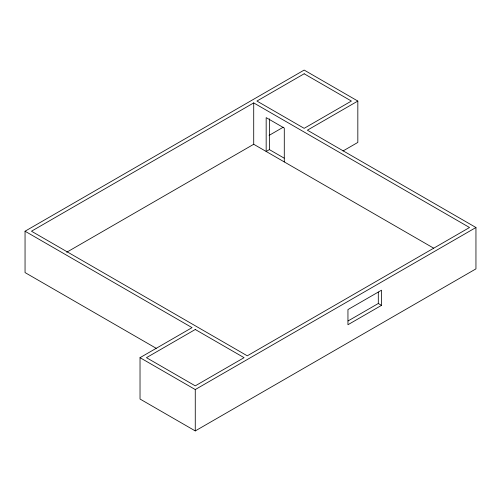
<?xml version="1.0" encoding="UTF-8"?>
<svg xmlns="http://www.w3.org/2000/svg" width="501" height="501" viewBox="0 0 501 501"><rect width="100%" height="100%" fill="white"/><g stroke="black" fill="none" stroke-linecap="round" stroke-linejoin="round"><path stroke-width="0.75" d="M156.218 348.314L25.05 272.582L25.05 231.218L304.163 70.077L357.827 101.058L357.827 142.422L343.028 150.964M253.713 102.912L31.475 231.218L247.287 355.816L469.525 227.51L253.713 102.912L253.713 144.275L66.708 252.241M269.075 135.408L283.24 127.223M284.142 158.134L269.381 149.611L266.169 151.465L266.169 117.622L284.286 128.081L284.286 161.923M357.827 101.058L307.376 130.185L475.95 227.51L475.95 268.874L195.265 430.923L140.029 399.034L140.029 357.67L192.052 327.635L25.05 231.218M140.029 357.67L195.265 389.559L475.95 227.51M348.095 320.934L378.305 303.493L381.518 305.353L381.518 290.198L347.951 309.574L347.951 324.729L381.518 305.353M253.713 144.275L433.691 248.183M378.305 292.127L378.305 303.493M269.381 118.843L269.381 149.611M195.265 389.559L195.265 430.923M304.163 73.785L256.925 101.058L304.163 128.331L351.401 101.058L304.163 73.785M195.265 329.495L146.455 357.67L195.265 385.851L244.075 357.67L195.265 329.495"/></g></svg>
